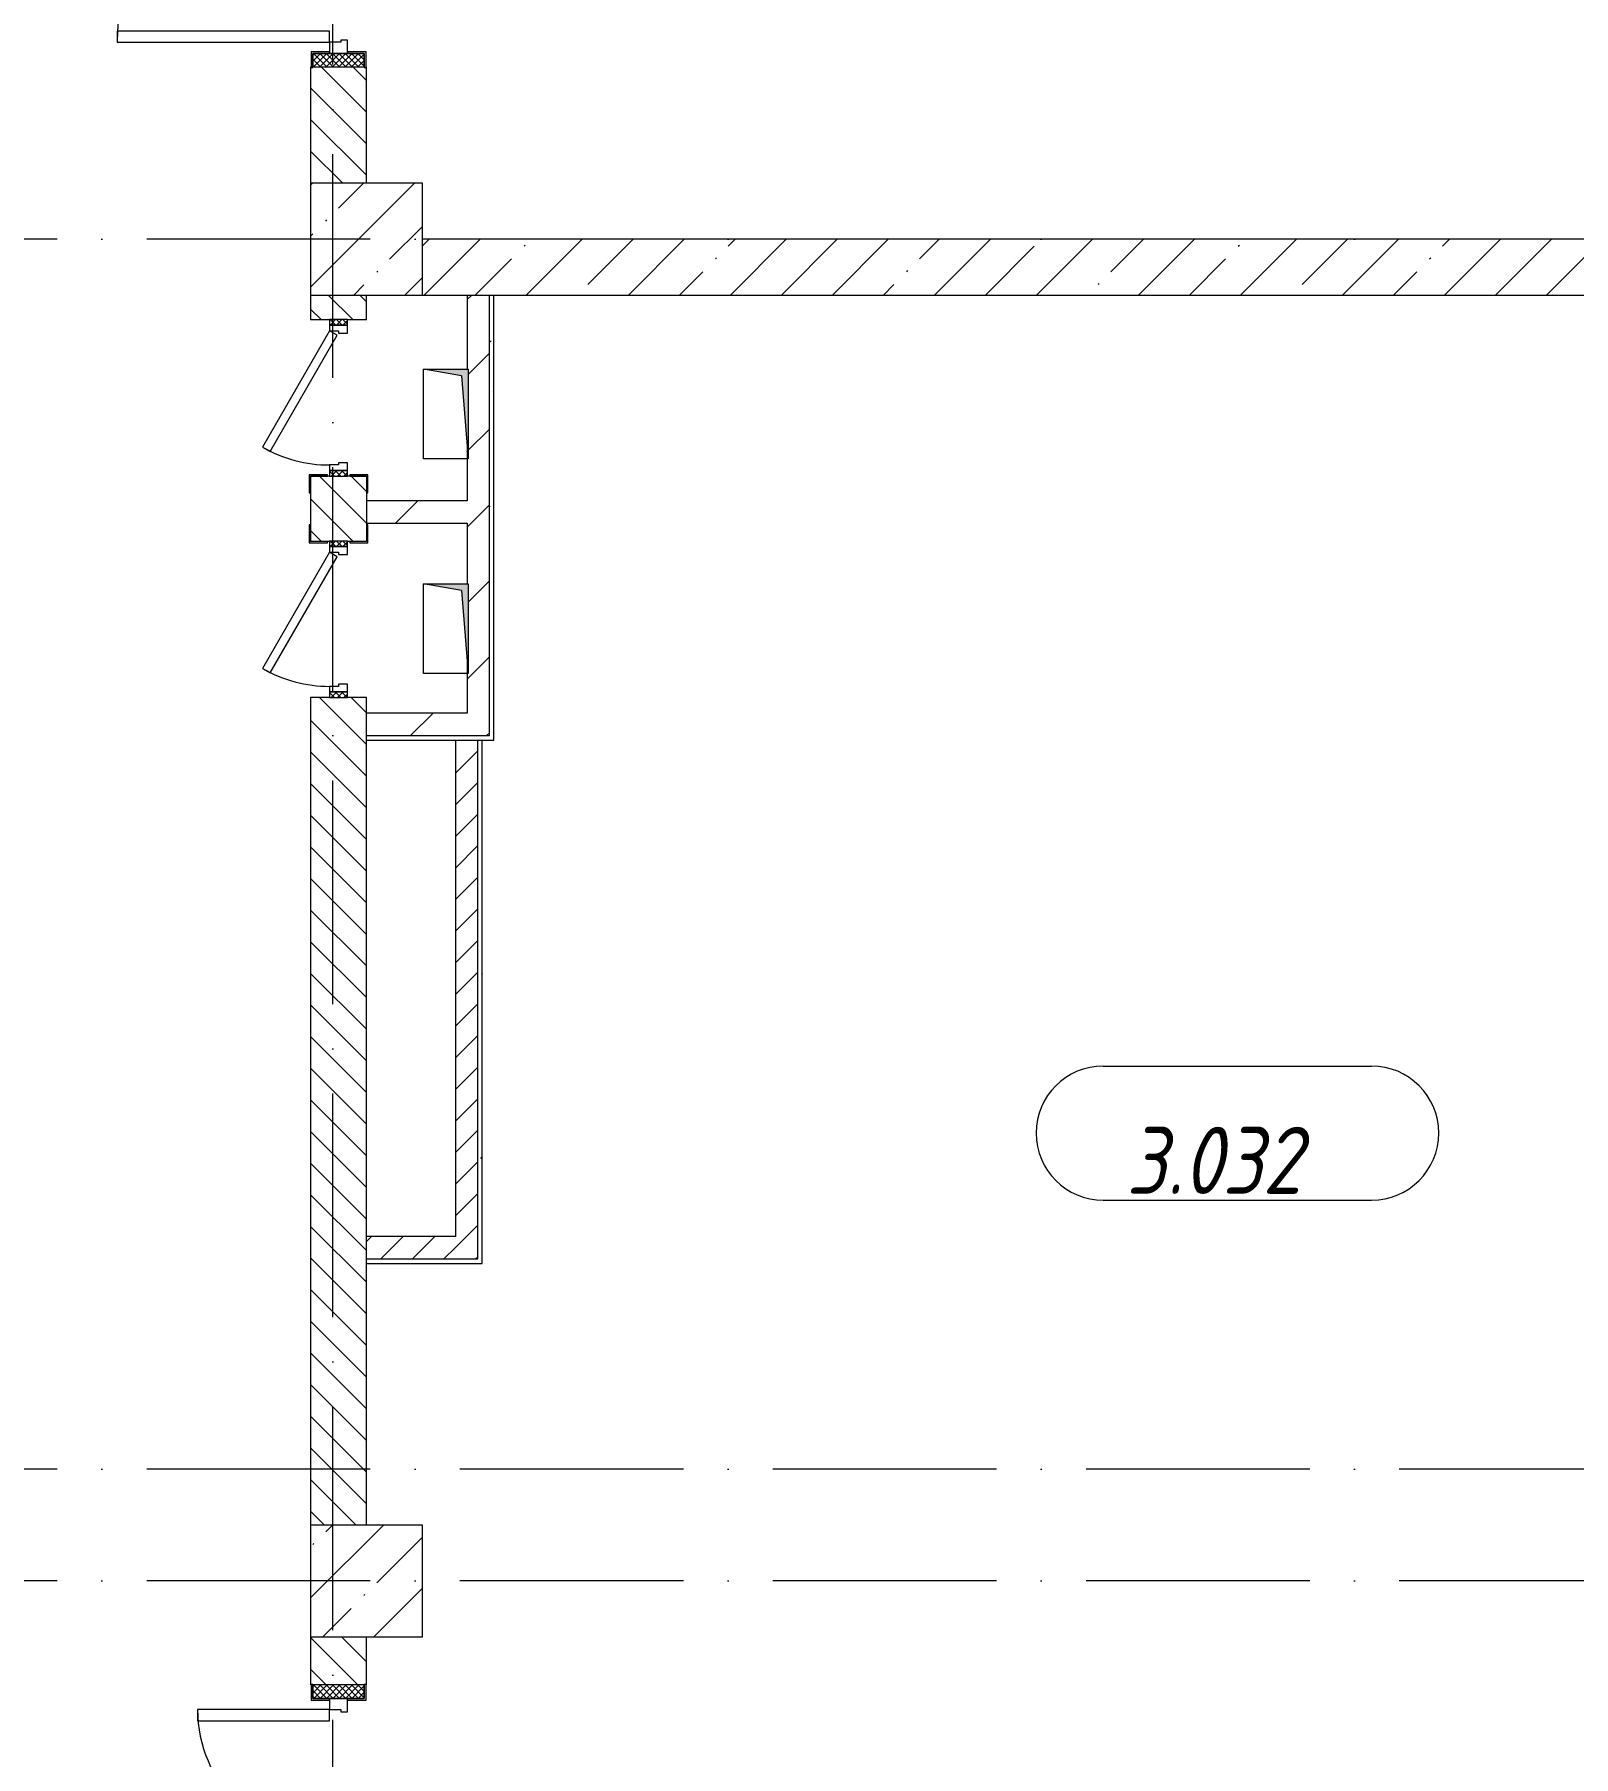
# Model space of a CAD drawing. Header units: millimetres. Extents: x -6467 to 106027, y -7090 to 195095.
# Drawn here: x 92125 to 99007, y 103160 to 110860 of the extents above; entities that cross this region are included whole.
import ezdxf

# ---------------------------------------------------------------- set-up
doc = ezdxf.new("R2010")
doc.units = ezdxf.units.MM
doc.linetypes.add('50_200_ШТРИХ_1Т_ш5_п1_п1_', pattern=[1400, 1000, -200, 0, -200])
for name, color, linetype, lineweight, true_color in [('A-AREA-IDEN-1', 7, 'Continuous', 9, 0xaaaaaa), ('A-GENM-1', 7, 'Continuous', 9, 0xaaaaaa), ('A-GENM-2', 7, 'Continuous', 20, 0xaaaaaa), ('I-WALL-1', 7, 'Continuous', 5, 0x787878), ('M-EQPM-1', 7, 'Continuous', 9, 0xaaaaaa), ('M-EQPM-2', 7, 'Continuous', 9, 0xe2e2e2), ('Оси-3', 7, '50_200_ШТРИХ_1Т_ш5_п1_п1_', 9, 0xaaaaaa)]:
    doc.layers.add(name, color=color, linetype=linetype, lineweight=lineweight, true_color=true_color)
for name, color, linetype, lineweight in [('A-DOOR', 7, 'Continuous', 9), ('A-DOOR-2', 7, 'Continuous', 5), ('A-DOOR-FRAM', 7, 'Continuous', 9), ('A-DOOR-FRAM-2', 7, 'Continuous', 5), ('A-WALL', 7, 'Continuous', 5), ('A-WALL-FNSH-1', 7, 'Continuous', 5), ('I-WALL', 7, 'Continuous', 5), ('S-COLS', 7, 'Continuous', 9), ('S-COLS-1', 7, 'Continuous', 5)]:
    doc.layers.add(name, color=color, linetype=linetype, lineweight=lineweight)
doc.styles.add('ISOCPEUR_I_1', font='isocpeui.ttf', dxfattribs={"width": 0.85, "height": 2.5})
pattern_1 = [(45, (109.45, 102614.03), (-169.7056, 169.7056), [])]
pattern_2 = [(0, (109.45, 102614.03), (406.4, 101.6), [6.706, -298.094, 6.706, -298.094, -1625.6]), (0, (109.45, 102614.03), (406.4, 101.6), [-609.6, 6.706, -602.894, 6.706, -298.094, -711.2]), (0, (109.45, 102614.03), (406.4, 101.6), [-1524, 6.706, -196.494, 6.706, -501.294]), (120, (261.85, 102664.83), (-291.18818, 301.15272), [6.706, -298.094, 6.706, -298.094, -1625.6]), (120, (261.85, 102664.83), (-291.18818, 301.15272), [-609.6, 6.706, -602.894, 6.706, -298.094, -711.2]), (120, (261.85, 102664.83), (-291.18818, 301.15272), [-1524, 6.706, -196.494, 6.706, -501.294]), (240, (312.65, 102868.03), (-115.21182, -402.75272), [6.706, -298.094, 6.706, -298.094, -1625.6]), (240, (312.65, 102868.03), (-115.21182, -402.75272), [-609.6, 6.706, -602.894, 6.706, -298.094, -711.2]), (240, (312.65, 102868.03), (-115.21182, -402.75272), [-1524, 6.706, -196.494, 6.706, -501.294])]
pattern_3 = [(45, (109.45, 102614.03), (-70.71068, 70.71068), [])]

# ---------------------------------------------------------------- blocks, each defined once
blk = doc.blocks.new('BSC_Колонна _Прямоугольная - 500х500-V42-АИ_План этажа Радиаторы_3')
at = {"layer": 'S-COLS-1'}
h = blk.add_hatch(dxfattribs=at)
h.set_pattern_fill('FP_71', color=256, style=0, pattern_type=2)
h.set_pattern_definition([(45, (-93500, -7331.04), (-228.0985, 228.0985), []), (45, (-93271.9, -7331.04), (-228.0985, 228.0985), [403.225, -80.645, 6.706, -73.939])])
h.paths.add_polyline_path([(-250, -250), (250, -250), (250, 250), (-250, 250), (-250, 144.8)])
for p, q in [((250, 250), (-250, 250)), ((-250, 250), (-250, -250)), ((250, -250), (250, 250)), ((-250, -250), (250, -250))]:
    blk.add_line(p, q, dxfattribs=at)
blk = doc.blocks.new('BSC_Колонна _Прямоугольная - 500х500-V90-АИ_План этажа Радиаторы_3')
at = {"layer": 'S-COLS-1'}
h = blk.add_hatch(dxfattribs=at)
h.set_pattern_fill('FP_125', color=256, style=0, pattern_type=2)
h.set_pattern_definition([(45, (-93500, -1331.04), (-228.0985, 228.0985), []), (45, (-93271.9, -1331.04), (-228.0985, 228.0985), [403.225, -80.645, 6.706, -73.939])])
h.paths.add_polyline_path([(-250, -250), (250, -250), (250, 250), (-250, 250)])
for p, q in [((250, 250), (-250, 250)), ((-250, 250), (-250, -250)), ((250, -250), (250, 250)), ((-250, -250), (250, -250))]:
    blk.add_line(p, q, dxfattribs=at)
blk = doc.blocks.new('Канал вертикальный прямоугольный - Шахта - значок проема-24087326-АИ_План этажа Радиаторы_3')
at = {"layer": 'M-EQPM-2'}
blk.add_hatch(color=256, dxfattribs=at).paths.add_polyline_path([(200, 100), (-200, 100), (-200, -100), (-170, 70), (174.4, 97.9)])
at = {"layer": 'M-EQPM-1'}
for p, q in [((-200, -100), (-200, 100)), ((-200, 100), (200, 100)), ((-170, 70), (200, 100)), ((200, 100), (200, -100)), ((-170, 70), (-200, -100)), ((200, -100), (-200, -100))]:
    blk.add_line(p, q, dxfattribs=at)
blk = doc.blocks.new('110_Дверь_СКБ_1Ст_Внутренняя - ДОО_Д-22_Дв_700x2100h_Технический шкаф ЭОМ и СС EI30-25558325-АИ_План этажа Радиаторы_3')
at = {"layer": 'A-DOOR-2'}
h = blk.add_hatch(dxfattribs=at)
h.set_pattern_fill('FP_137', color=256, style=0, pattern_type=2)
h.set_pattern_definition([(135, (1951.41, 189.685), (-14.14214, -14.14214), []), (225, (1951.41, 189.685), (14.14214, -14.14214), [])])
h.paths.add_polyline_path([(362.5, -40), (362.5, 40), (337.5, 40), (337.5, -40)])
at = {"layer": 'A-DOOR-FRAM-2'}
h = blk.add_hatch(dxfattribs=at)
h.set_pattern_fill('FP_138', color=256, style=0, pattern_type=2)
h.set_pattern_definition([(45, (-171.384, 189.685), (-14.1421, 14.1421), []), (135, (-171.384, 189.685), (-14.1421, -14.1421), [])])
h.paths.add_polyline_path([(-312.5, -40), (-312.5, 40), (-337.5, 40), (-337.5, -40)])
at = {"layer": 'A-DOOR'}
for p, q in [((-207.1, 340), (-227.1, 305.4)), ((312.5, 40), (-207.1, 340)), ((-227.1, 305.4), (292.5, 5.4)), ((292.5, 5.4), (312.5, 40))]:
    blk.add_line(p, q, dxfattribs=at)
at = {"layer": 'A-DOOR-2'}
blk.add_arc((312.5, 40), 600, 150, 180, dxfattribs=at)
at = {"layer": 'A-DOOR-FRAM'}
for p, q in [((-312.5, 40), (-337.5, 40)), ((-337.5, 40), (-337.5, -40)), ((-287.5, 40), (-312.5, 40)), ((-312.5, 40), (-312.5, -40)), ((-312.5, -40), (-312.5, 40)), ((-287.5, 0), (-287.5, 40)), ((-277.5, 0), (-287.5, 0)), ((-277.5, -40), (-277.5, 0)), ((312.5, 0), (302.5, 0)), ((302.5, 0), (302.5, -40)), ((312.5, 40), (312.5, 0)), ((337.5, 40), (312.5, 40)), ((337.5, -40), (337.5, 40)), ((362.5, 40), (337.5, 40)), ((337.5, 40), (337.5, -40)), ((362.5, -40), (362.5, 40)), ((-337.5, -40), (-312.5, -40)), ((-312.5, -40), (-277.5, -40)), ((302.5, -40), (337.5, -40)), ((337.5, -40), (362.5, -40))]:
    blk.add_line(p, q, dxfattribs=at)
blk = doc.blocks.new('110_Дверь_СКБ_2Ст_Наружная1 - СОШ_Д-07_1760_1440_х2400мм_Все учебные помещения_ читальные залы-26087121-АИ_План этажа Радиаторы_3')
at = {"layer": 'A-DOOR-2'}
h = blk.add_hatch(dxfattribs=at)
h.set_pattern_fill('FP_117', color=256, style=0, pattern_type=2)
h.set_pattern_definition([(135, (1456.41, 189.685), (-14.14214, -14.14214), []), (225, (1456.41, 189.685), (14.14214, -14.14214), [])])
h.paths.add_polyline_path([(839.5, -115), (899.5, -115), (899.5, 115), (839.5, 115)])
at = {"layer": 'A-DOOR-FRAM-2'}
h = blk.add_hatch(dxfattribs=at)
h.set_pattern_fill('FP_118', color=256, style=0, pattern_type=2)
h.set_pattern_definition([(45, (-666.384, 189.685), (-14.1421, 14.1421), []), (135, (-666.384, 189.685), (-14.1421, -14.1421), [])])
h.paths.add_polyline_path([(-860.5, -115), (-800.5, -115), (-800.5, 115), (-860.5, 115)])
at = {"layer": 'A-DOOR'}
for p, q in [((-750.5, 990), (-750.5, 40)), ((-700.5, 990), (-750.5, 990)), ((-700.5, 40), (-700.5, 990)), ((789.5, 630), (739.5, 630)), ((739.5, 630), (739.5, 40)), ((789.5, 40), (789.5, 630)), ((-750.5, 40), (-700.5, 40)), ((739.5, 40), (789.5, 40))]:
    blk.add_line(p, q, dxfattribs=at)
at = {"layer": 'A-DOOR-2'}
for p, q in [((-792.5, 123), (-862.5, 123)), ((-862.5, 123), (-862.5, 115)), ((-862.5, 115), (-800.5, 115)), ((-800.5, 115), (-800.5, 40)), ((-792.5, 40), (-792.5, 123)), ((901.5, 123), (831.5, 123)), ((831.5, 123), (831.5, 40)), ((839.5, 40), (839.5, 115)), ((839.5, 115), (901.5, 115)), ((901.5, 115), (901.5, 123)), ((-800.5, 40), (-792.5, 40)), ((831.5, 40), (839.5, 40)), ((-792.5, -40), (-800.5, -40)), ((-800.5, -40), (-800.5, -115)), ((-792.5, -123), (-792.5, -40)), ((839.5, -40), (831.5, -40)), ((831.5, -40), (831.5, -123)), ((839.5, -115), (839.5, -40)), ((-862.5, -115), (-862.5, -123)), ((-800.5, -115), (-862.5, -115)), ((-862.5, -123), (-792.5, -123)), ((831.5, -123), (901.5, -123)), ((901.5, -115), (839.5, -115)), ((901.5, -123), (901.5, -115))]:
    blk.add_line(p, q, dxfattribs=at)
for centre, radius, start, end in [((-750.5, 40), 950, 0, 90), ((789.5, 40), 590, 90, 180)]:
    blk.add_arc(centre, radius, start, end, dxfattribs=at)
at = {"layer": 'A-DOOR-FRAM'}
for p, q in [((-800.5, 115), (-860.5, 115)), ((-860.5, 115), (-860.5, -115)), ((-800.5, -115), (-800.5, 115)), ((899.5, 115), (839.5, 115)), ((839.5, 115), (839.5, -115)), ((899.5, -115), (899.5, 115)), ((-750.5, 40), (-800.5, 40)), ((-800.5, 40), (-800.5, -40)), ((-750.5, -10), (-750.5, 40)), ((789.5, 40), (789.5, -10)), ((839.5, 40), (789.5, 40)), ((839.5, -40), (839.5, 40)), ((-800.5, -40), (-740.5, -40)), ((-740.5, -10), (-750.5, -10)), ((-740.5, -40), (-740.5, -10)), ((789.5, -10), (779.5, -10)), ((779.5, -10), (779.5, -40)), ((779.5, -40), (839.5, -40)), ((-860.5, -115), (-800.5, -115)), ((839.5, -115), (899.5, -115))]:
    blk.add_line(p, q, dxfattribs=at)
blk = doc.blocks.new('АР_Перемычка1 - АР_Перемычка-26087185-АИ_План этажа Радиаторы_3')
at = {"layer": 'A-GENM-1'}
blk.add_line((-350, -125), (-342, -125), dxfattribs=at)
blk = doc.blocks.new('Фахверк _газобетон торцы_809 - Фахверк _газобетон торцы_-25908901-АИ_План этажа Радиаторы_3')
at = {"layer": 'A-GENM-2'}
for p, q in [((89406, 11134.7), (89325, 11134.7)), ((89325, 11134.7), (89325, 11128.7)), ((89325, 11128.7), (89400, 11128.7)), ((89400, 11128.7), (89400, 11053.7)), ((89406, 11053.7), (89406, 11134.7)), ((89400, 11053.7), (89406, 11053.7)), ((89400, 10953.7), (89400, 10878.7)), ((89406, 10953.7), (89400, 10953.7)), ((89406, 10872.7), (89406, 10953.7)), ((89400, 10878.7), (89325, 10878.7)), ((89325, 10878.7), (89325, 10872.7)), ((89325, 10872.7), (89406, 10872.7))]:
    blk.add_line(p, q, dxfattribs=at)
blk = doc.blocks.new('Фахверк _газобетон торцы_811 - Фахверк _газобетон торцы_-25908950-АИ_План этажа Радиаторы_3')
at = {"layer": 'A-GENM-2'}
for p, q in [((89406, 1349.3), (89325, 1349.3)), ((89325, 1349.3), (89325, 1343.3)), ((89325, 1343.3), (89400, 1343.3)), ((89400, 1343.3), (89400, 1268.3)), ((89406, 1268.3), (89406, 1349.3)), ((89400, 1268.3), (89406, 1268.3)), ((89406, 1168.3), (89400, 1168.3)), ((89400, 1168.3), (89400, 1093.3)), ((89406, 1087.3), (89406, 1168.3)), ((89400, 1093.3), (89325, 1093.3)), ((89325, 1093.3), (89325, 1087.3)), ((89325, 1087.3), (89406, 1087.3))]:
    blk.add_line(p, q, dxfattribs=at)
blk = doc.blocks.new('AAR_СКБ_Марка_помещения_1_5 ммп - Номер-27962133-АИ_План этажа Радиаторы_3')
at = {"layer": 'A-AREA-IDEN-1'}
for p, q in [((-2.987, 3), (3.013, 3)), ((-2.987, 0), (3.013, 0))]:
    blk.add_line(p, q, dxfattribs=at)
for centre, start, end in [((-2.987, 1.5), 90, 270), ((3.013, 1.5), 270, 90)]:
    blk.add_arc(centre, 1.5, start, end, dxfattribs=at)

msp = doc.modelspace()

# ---------------------------------------------------------------- hatches: boundary and pattern name
at = {"layer": 'A-WALL'}
h = msp.add_hatch(dxfattribs=at)
h.set_pattern_fill('FP_1', color=256, style=0, pattern_type=2)
h.set_pattern_definition([(45, (109.45, 102614.03), (-228.0985, 228.0985), []), (45, (337.55, 102614.03), (-228.0985, 228.0985), [403.225, -80.645, 6.706, -73.939])])
h.paths.add_polyline_path([(100471.2, 109695.1), (100859.4, 109695.1), (100859.4, 109945.1), (93859.4, 109945.1), (93859.4, 109695.1), (98817.1, 109695.1)])
at = {"layer": 'I-WALL'}
h = msp.add_hatch(dxfattribs=at)
h.set_pattern_fill('FP_2', color=256, style=0, pattern_type=2)
h.set_pattern_definition([(135, (109.45, 102614.03), (-70.71068, -70.71068), [])])
h.paths.add_polyline_path([(93607.1, 101195.1), (93609.4, 101195.1), (93607.4, 101718.1), (93359.4, 101718.1), (93359.4, 101195.1)])
h.paths.add_polyline_path([(93369.4, 103480.1), (93609.4, 103482.1), (93607.4, 103695.1), (93359.4, 103695.1), (93361.4, 103482.1), (93369.4, 103482.1)])
h.paths.add_polyline_path([(93609.4, 104195.1), (93609.4, 107895.1), (93359.4, 107895.1), (93359.4, 104195.1), (93401.8, 104195.1)])
h.paths.add_polyline_path([(93609.4, 108595.1), (93609.4, 108885.1), (93359.4, 108885.1), (93359.4, 108595.1), (93524.4, 108595.1)])
h.paths.add_polyline_path([(93609.4, 109585.1), (93609.4, 109695.1), (93359.4, 109695.1), (93359.4, 109585.1), (93524.4, 109585.1)])
h.paths.add_polyline_path([(93359.4, 110195.1), (93609.4, 110195.1), (93607.4, 110713.1), (93359.4, 110713.1)])
h.paths.add_polyline_path([(93539.4, 112475.1), (93609.4, 112477.1), (93607.4, 112695.1), (93359.4, 112695.1), (93361.4, 112477.1), (93429.4, 112475.1)])
h.paths.add_polyline_path([(93433.4, 113195.1), (93609.4, 113195.1), (93609.4, 118695.1), (93359.4, 118695.1), (93359.4, 113195.1), (93432.8, 113195.1)])
h.paths.add_polyline_path([(93599.4, 119195.1), (93609.4, 119195.1), (93607.4, 119568.1), (93359.4, 119568.1), (93359.4, 119195.1), (93553.2, 119195.1)])
h.paths.add_polyline_path([(93361.4, 121330.1), (93361.4, 121332.1), (93609.4, 121332.1), (93609.4, 121695.1), (93359.4, 121695.1), (93359.4, 121330.1)])
h.paths.add_polyline_path([(93359.4, 122195.1), (93609.4, 122195.1), (93609.4, 127695.1), (93359.4, 127695.1), (93359.4, 126965)])
h.paths.add_polyline_path([(93561, 128195.1), (93609.4, 128195.1), (93607.4, 128713.1), (93359.4, 128713.1), (93359.4, 128195.1)])
h.paths.add_polyline_path([(93609.4, 130475.1), (93607.4, 130695.1), (93359.4, 130695.1), (93361.4, 130477.1), (93607.4, 130475.1)])
h.paths.add_polyline_path([(93436.4, 131195.1), (93609.4, 131195.1), (93609.4, 136695.1), (93359.4, 136695.1), (93359.4, 131195.1), (93433.2, 131195.1)])
h.paths.add_polyline_path([(93374.2, 137195.1), (93609.4, 137195.1), (93607.4, 137388.1), (93359.4, 137388.1), (93361.4, 137195.1), (93369.4, 137195.1)])
h.paths.add_polyline_path([(93607.4, 139150.1), (93609.4, 139152.1), (93609.4, 139695.1), (93359.4, 139695.1), (93361.4, 139152.1), (93607.4, 139152.1)])
h.paths.add_polyline_path([(93450.1, 140195.1), (93609.4, 140195.1), (93609.4, 145045.1), (93359.4, 145045.1), (93359.4, 140195.1), (93447, 140195.1)])
h.paths.add_polyline_path([(93359.4, 145545.1), (93609.4, 145545.1), (93607.4, 146908.1), (93359.4, 146908.1), (93359.4, 146652.6)])
h.paths.add_polyline_path([(93539.4, 148670.1), (93609.4, 148672.1), (93607.4, 148895.1), (93359.4, 148895.1), (93361.4, 148672.1), (93429.4, 148670.1)])
h = msp.add_hatch(dxfattribs=at)
h.set_pattern_fill('FP_4', color=256, style=0, pattern_type=2)
h.set_pattern_definition(pattern_1)
h.paths.add_polyline_path([(94159.4, 107725.1), (94159.4, 109695.1), (94059.4, 109695.1), (94059.4, 109363.2), (94064.4, 109363.2), (94064.4, 108963.2), (94059.4, 109024.9), (94059.4, 108403.2), (94064.4, 108403.2), (94064.4, 108003.2), (94059.4, 108064.9), (94059.4, 107725.1)])
h = msp.add_hatch(dxfattribs=at)
h.set_pattern_fill('FP_4', color=256, style=0, pattern_type=2)
h.set_pattern_definition(pattern_1)
h.paths.add_polyline_path([(94059.4, 108675.1), (94059.4, 108775.1), (93609.4, 108775.1), (93609.4, 108675.1), (93854.6, 108675.1)])
h = msp.add_hatch(dxfattribs=at)
h.set_pattern_fill('FP_4', color=256, style=0, pattern_type=2)
h.set_pattern_definition(pattern_1)
h.paths.add_polyline_path([(94059.4, 107725.1), (94059.4, 107825.1), (93609.4, 107825.1), (93609.4, 107725.1), (93854.6, 107725.1)])
h = msp.add_hatch(dxfattribs=at)
h.set_pattern_fill('FP_5', color=256, style=0, pattern_type=2)
h.set_pattern_definition(pattern_3)
h.paths.add_polyline_path([(94106.8, 105385.1), (94106.8, 107705.1), (94006.8, 107705.1), (94006.8, 105385.1)])
h = msp.add_hatch(dxfattribs=at)
h.set_pattern_fill('FP_5', color=256, style=0, pattern_type=2)
h.set_pattern_definition(pattern_3)
h.paths.add_polyline_path([(94006.8, 105385.1), (94006.8, 105485.1), (93609.4, 105485.1), (93609.4, 105385.1)])
at = {"layer": 'I-WALL-1'}
h = msp.add_hatch(dxfattribs=at)
h.set_pattern_fill('FP_3', color=256, style=0, pattern_type=2)
h.set_pattern_definition(pattern_2)
h.paths.add_polyline_path([(94179.4, 107705.1), (94179.4, 109695.1), (94159.4, 109695.1), (94159.4, 107705.1)])
h = msp.add_hatch(dxfattribs=at)
h.set_pattern_fill('FP_3', color=256, style=0, pattern_type=2)
h.set_pattern_definition(pattern_2)
h.paths.add_polyline_path([(93609.4, 107705.1), (94159.4, 107705.1), (94159.4, 107725.1), (93609.4, 107725.1)])
h = msp.add_hatch(dxfattribs=at)
h.set_pattern_fill('FP_3', color=256, style=0, pattern_type=2)
h.set_pattern_definition(pattern_2)
h.paths.add_polyline_path([(94126.8, 105365.1), (94126.8, 107705.1), (94106.8, 107705.1), (94106.8, 105365.1)])
h = msp.add_hatch(dxfattribs=at)
h.set_pattern_fill('FP_3', color=256, style=0, pattern_type=2)
h.set_pattern_definition(pattern_2)
h.paths.add_polyline_path([(93609.4, 105365.1), (94106.8, 105365.1), (94106.8, 105385.1), (93609.4, 105385.1)])

# ---------------------------------------------------------------- linework, layer by layer
at = {"layer": 'A-WALL'}
for p, q in [((93359.4, 110715.1), (93359.4, 110195.1)), ((93609.4, 110195.1), (93609.4, 110715.1)), ((100859.4, 109945.1), (93859.4, 109945.1)), ((93359.4, 109695.1), (93359.4, 109585.1)), ((93609.4, 109585.1), (93609.4, 109695.1)), ((93859.4, 109695.1), (100859.4, 109695.1)), ((94159.4, 107725.1), (94159.4, 109695.1)), ((93359.4, 109585.1), (93444.4, 109585.1)), ((93524.4, 109585.1), (93609.4, 109585.1)), ((93359.4, 108885.1), (93359.4, 108595.1)), ((93444.4, 108885.1), (93359.4, 108885.1)), ((93609.4, 108885.1), (93524.4, 108885.1)), ((93609.4, 108885.1), (93609.4, 108595.1)), ((93359.4, 108595.1), (93444.4, 108595.1)), ((93524.4, 108595.1), (93609.4, 108595.1)), ((93359.4, 107895.1), (93359.4, 104195.1)), ((93444.4, 107895.1), (93359.4, 107895.1)), ((93609.4, 107895.1), (93524.4, 107895.1)), ((93609.4, 104195.1), (93609.4, 107895.1)), ((93609.4, 107725.1), (94159.4, 107725.1)), ((94106.8, 105385.1), (94106.8, 107705.1)), ((93609.4, 105385.1), (94106.8, 105385.1)), ((93359.4, 103695.1), (93359.4, 103480.1)), ((93609.4, 103480.1), (93609.4, 103695.1))]:
    msp.add_line(p, q, dxfattribs=at)
at = {"layer": 'A-WALL-FNSH-1'}
for p, q in [((94059.4, 109695.1), (94059.4, 109363.2)), ((94179.4, 107705.1), (94179.4, 109695.1)), ((94059.4, 109024.9), (94059.4, 108775.1)), ((94059.4, 108775.1), (93609.4, 108775.1)), ((93609.4, 108675.1), (94059.4, 108675.1)), ((94059.4, 108675.1), (94059.4, 108403.2)), ((94059.4, 108064.9), (94059.4, 107825.1)), ((94059.4, 107825.1), (93609.4, 107825.1)), ((93609.4, 107705.1), (94179.4, 107705.1)), ((94006.8, 107705.1), (94006.8, 105485.1)), ((94126.8, 105365.1), (94126.8, 107705.1)), ((94006.8, 105485.1), (93609.4, 105485.1)), ((93609.4, 105365.1), (94126.8, 105365.1))]:
    msp.add_line(p, q, dxfattribs=at)
at = {"layer": 'Оси-3'}
for p, q in [((93459.4, 96724.3), (93459.4, 193895)), ((104827.4, 109945.1), (82690.7, 109945.1)), ((104827.4, 104445.1), (-5157.9, 104445.1)), ((104827.4, 103945.1), (89298.7, 103945.1))]:
    msp.add_line(p, q, dxfattribs=at)

# ---------------------------------------------------------------- block references
at = {"layer": 'A-AREA-IDEN-1', "xscale": 199.9999999999999, "yscale": 199.9999999999999, "zscale": 199.9999999999999}
msp.add_blockref('AAR_СКБ_Марка_помещения_1_5 ммп - Номер-27962133-АИ_План этажа Радиаторы_3', (97501.3, 105647.7), dxfattribs=at)
at = {"layer": 'A-DOOR-2', "rotation": 89.9999999999999}
for name, p in [('110_Дверь_СКБ_2Ст_Наружная1 - СОШ_Д-07_1760_1440_х2400мм_Все учебные помещения_ читальные залы-26087121-АИ_План этажа Радиаторы_3', (93484.4, 111575.6)), ('110_Дверь_СКБ_1Ст_Внутренняя - ДОО_Д-22_Дв_700x2100h_Технический шкаф ЭОМ и СС EI30-25558325-АИ_План этажа Радиаторы_3', (93484.4, 109222.6)), ('110_Дверь_СКБ_1Ст_Внутренняя - ДОО_Д-22_Дв_700x2100h_Технический шкаф ЭОМ и СС EI30-25558325-АИ_План этажа Радиаторы_3', (93484.4, 108232.6)), ('110_Дверь_СКБ_2Ст_Наружная1 - СОШ_Д-07_1760_1440_х2400мм_Все учебные помещения_ читальные залы-26087121-АИ_План этажа Радиаторы_3', (93484.4, 102580.6))]:
    msp.add_blockref(name, p, dxfattribs=at)
at = {"layer": 'A-GENM-1'}
for name, p, rotation in [('АР_Перемычка1 - АР_Перемычка-26087185-АИ_План этажа Радиаторы_3', (93484.4, 110715.1), 89.9999999999999), ('Фахверк _газобетон торцы_811 - Фахверк _газобетон торцы_-25908950-АИ_План этажа Радиаторы_3', (94702.8, 19485.1), 89.99999999999928), ('Фахверк _газобетон торцы_809 - Фахверк _газобетон торцы_-25908901-АИ_План этажа Радиаторы_3', (82480.7, 197993.1), 270.0000000000007)]:
    msp.add_blockref(name, p, dxfattribs=dict(at, rotation=rotation))
at = {"layer": 'M-EQPM-1', "rotation": 269.9999999999997}
for p in [(93964.4, 109163.2), (93964.4, 108203.2)]:
    msp.add_blockref('Канал вертикальный прямоугольный - Шахта - значок проема-24087326-АИ_План этажа Радиаторы_3', p, dxfattribs=at)
at = {"layer": 'S-COLS'}
for name, p in [('BSC_Колонна _Прямоугольная - 500х500-V42-АИ_План этажа Радиаторы_3', (93609.4, 109945.1)), ('BSC_Колонна _Прямоугольная - 500х500-V90-АИ_План этажа Радиаторы_3', (93609.4, 103945.1))]:
    msp.add_blockref(name, p, dxfattribs=at)

# ---------------------------------------------------------------- texts
at = {"layer": 'A-AREA-IDEN-1', "insert": (97398, 105675.9), "char_height": 300, "width": 952, "attachment_point": 8, "line_spacing_factor": 1.139951, "style": 'ISOCPEUR_I_1'}
msp.add_mtext('\\pxqc,t8.46667,16.93333,25.4,33.86667,42.33333,50.8,59.26667,67.73333,76.2,84.66667,93.13333,101.6,110.06667,118.53333,127,135.46667,143.93333,152.4,160.86667,169.33333,177.8,186.26667,194.73333,203.2,211.66667,220.13333,228.6,237.06667,245.53333,254,262.46667,270.93333;{3.032}', dxfattribs=at)

doc.saveas('drawing.dxf')
